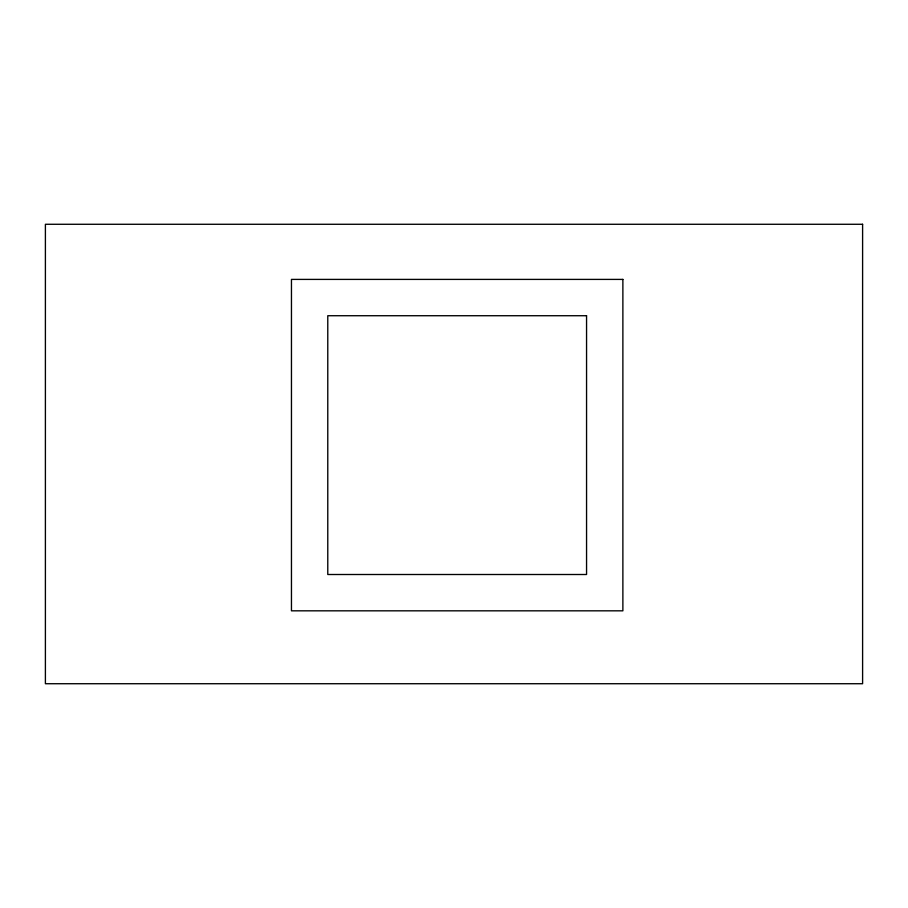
<?xml version="1.0" encoding="UTF-8"?>
<svg xmlns="http://www.w3.org/2000/svg" width="908" height="908" viewBox="0 0 908 908"><rect width="100%" height="100%" fill="white"/><g stroke="black" fill="none" stroke-linecap="round" stroke-linejoin="round"><path stroke-width="1.36" d="M862.6 224.276L45.4 224.276L45.4 683.724L862.6 683.724L862.6 224.276M622.877 279.403L291.457 279.403L291.457 610.823L622.877 610.823L622.877 279.403M586.557 315.723L327.777 315.723L327.777 574.503L586.557 574.503L586.557 315.723"/></g></svg>
